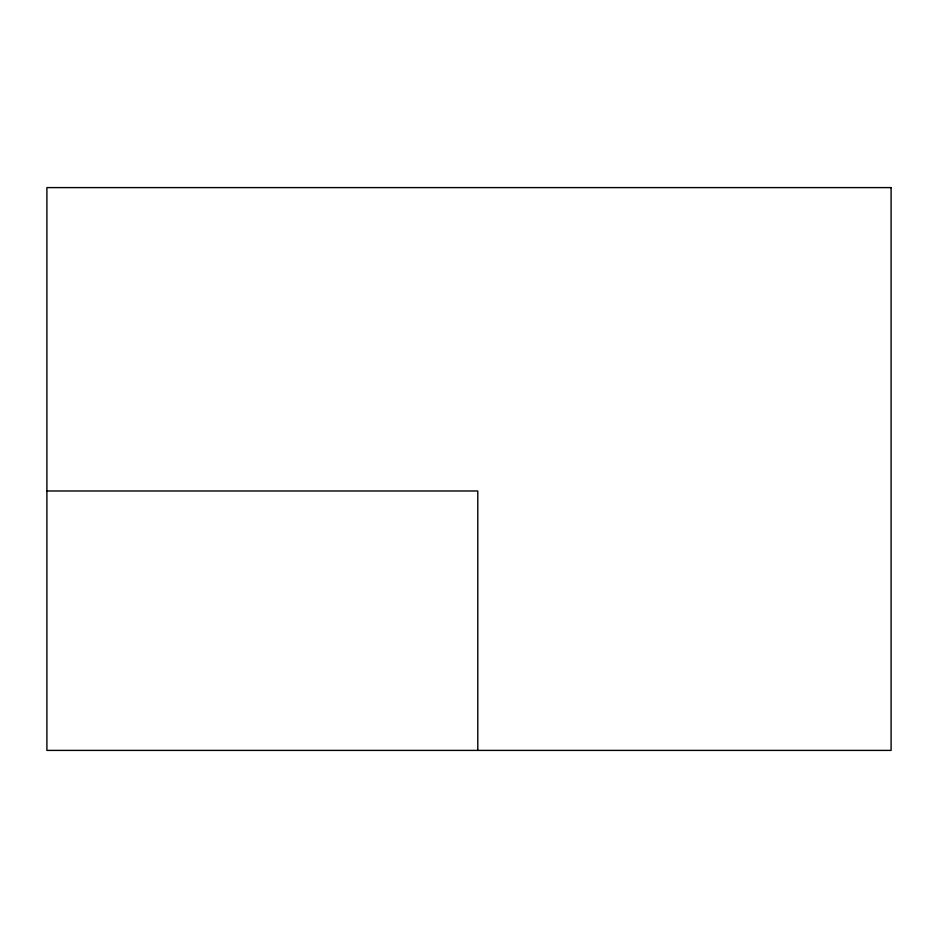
<?xml version="1.0" encoding="UTF-8"?>
<svg xmlns="http://www.w3.org/2000/svg" width="938" height="938" viewBox="0 0 938 938"><rect width="100%" height="100%" fill="white"/><g stroke="black" fill="none" stroke-linecap="round" stroke-linejoin="round"><path stroke-width="1.41" d="M46.9 490.984L477.794 490.984L477.794 750.4M891.1 187.6L46.9 187.6L46.9 750.4L891.1 750.4L891.1 187.6"/></g></svg>
